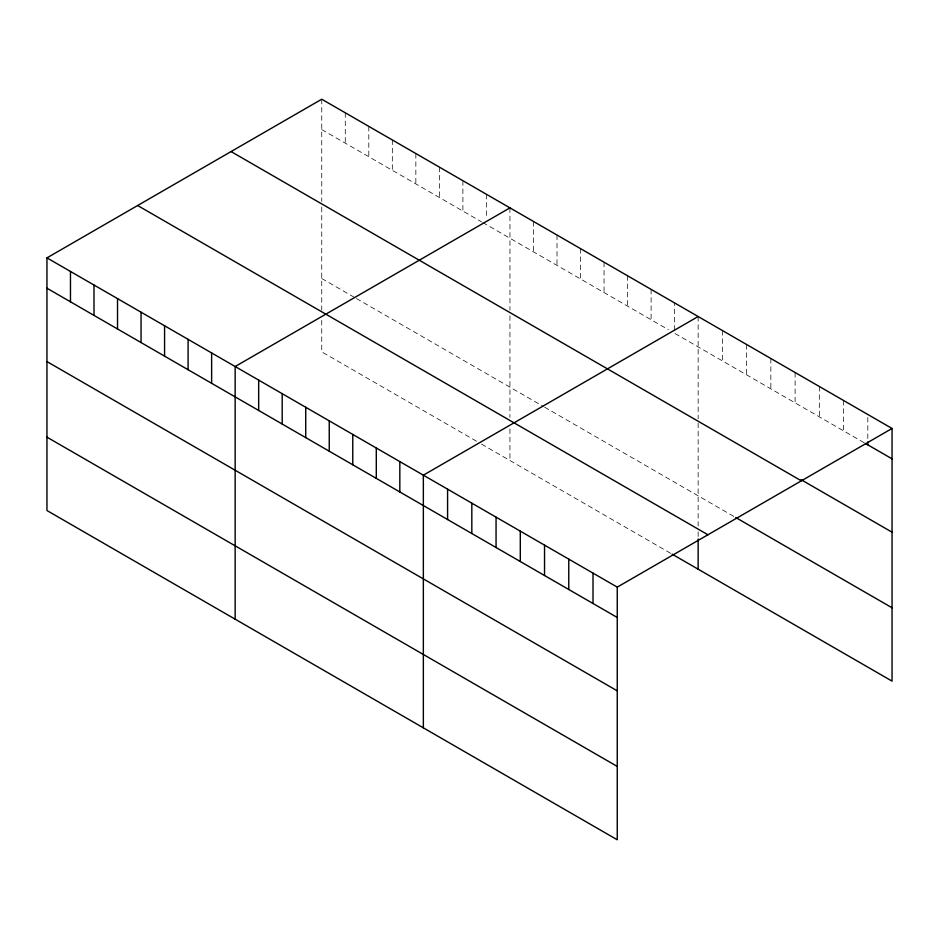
<?xml version="1.0" encoding="UTF-8"?>
<svg xmlns="http://www.w3.org/2000/svg" width="939" height="939" viewBox="0 0 939 939"><rect width="100%" height="100%" fill="white"/><g stroke="black" fill="none" stroke-linecap="round" stroke-linejoin="round"><path stroke-width="0.7" stroke-dasharray="4.7 3.52" d="M321.748 129.57L481.472 221.792M482.705 222.508L668.427 329.73M864.173 442.738L674.625 333.298L674.625 302.945M321.748 278.519L355.177 297.816M356.421 298.532L543.376 406.47M544.62 407.186L734.509 516.814M476.519 441.224L321.748 351.879L321.748 318.791M481.472 444.088L672.148 554.174M867.812 417.374L867.812 440.497M843.574 400.483L843.574 430.848M819.336 386.492L819.336 416.857M795.098 372.501L795.098 402.854M770.86 358.498L770.86 388.863M746.622 344.507L746.622 374.872M722.384 330.516L722.384 360.881M698.146 316.525L698.146 418.806M698.146 423.043L698.146 526.028M698.146 531.791L698.146 537.542M651.103 289.365L651.103 319.718M627.569 275.773L627.569 306.137M604.047 262.192L604.047 292.557M580.525 248.612L580.525 278.977M557.003 235.032L557.003 265.397M533.469 221.451L533.469 251.816M509.947 207.871L509.947 310.152M509.947 315.786L509.947 417.374M509.947 428.888L509.947 460.533M486.425 194.291L486.425 218.869M462.904 180.699L462.904 211.064M439.37 167.119L439.37 197.483M415.848 153.538L415.848 183.903M392.326 139.958L392.326 170.323M368.804 126.378L368.804 156.743M345.27 112.797L345.27 143.151M321.748 99.217L321.748 201.498M321.748 207.132L321.748 310.163"/><path stroke-width="1.41" d="M46.95 257.873L617.252 587.121L617.252 839.783L46.95 510.523L46.95 257.873L321.748 99.217L892.05 428.477L892.05 681.127L672.148 554.174M509.947 207.871L235.149 366.527L235.149 619.188M698.146 316.525L423.348 475.181L423.348 727.842M617.252 587.121L892.05 428.477M865.394 443.443L892.05 458.831M801.155 479.712L892.05 532.19M231.064 151.566L801.366 480.827M735.718 517.518L892.05 607.779M137.634 205.512L707.936 534.772M46.95 288.226L617.252 617.486M46.95 361.585L617.252 690.846M46.95 437.163L617.252 766.424M867.812 441.952L867.812 444.84M698.146 538.974L698.146 569.187M593.014 573.13L593.014 603.495M568.776 559.139L568.776 589.504M544.538 545.148L544.538 575.501M520.3 531.157L520.3 561.51M496.062 517.154L496.062 547.519M471.824 503.163L471.824 533.528M447.586 489.172L447.586 519.537M399.826 461.601L399.826 491.954M376.293 448.009L376.293 478.374M352.771 434.428L352.771 464.793M329.249 420.848L329.249 451.213M305.727 407.268L305.727 437.633M282.193 393.687L282.193 424.052M258.671 380.107L258.671 410.46M211.627 352.935L211.627 383.3M188.093 339.355L188.093 369.72M164.571 325.774L164.571 356.139M141.05 312.194L141.05 342.559M117.528 298.614L117.528 328.979M93.994 285.033L93.994 315.387M70.472 271.453L70.472 301.806"/></g></svg>
